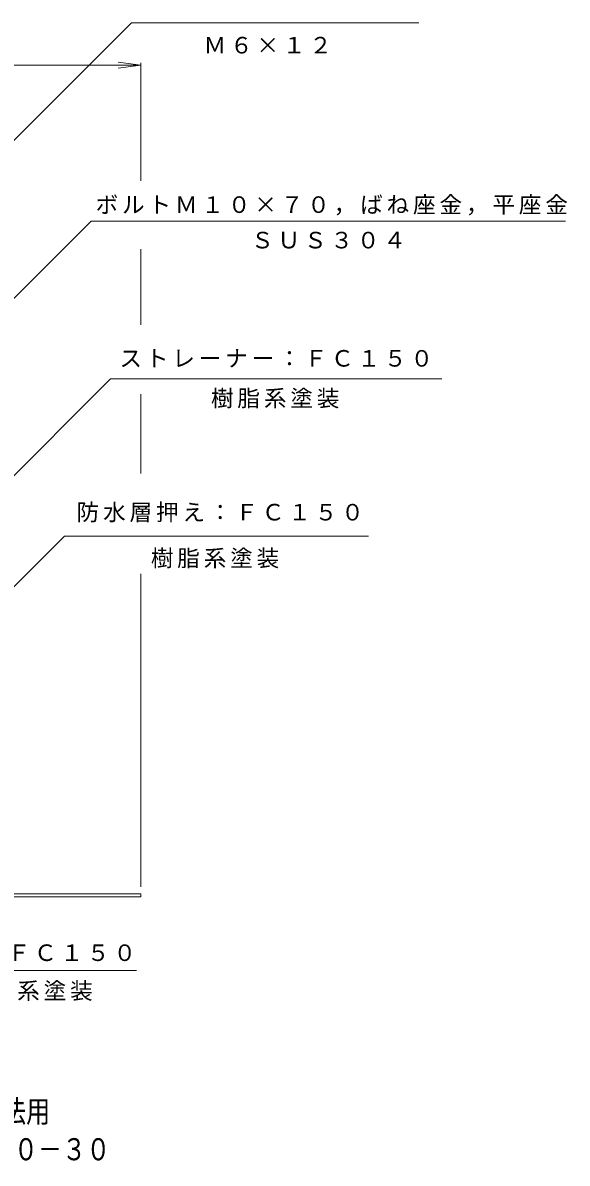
# Model space of a CAD drawing. Units: millimetres, scale not verified. Extents: x -448 to 408, y -549 to 465.
# Drawn here: x 120 to 408, y -549 to 56 of the extents above; entities that cross this region are included whole.
import ezdxf
from ezdxf.enums import TextEntityAlignment as Align

# ---------------------------------------------------------------- set-up
doc = ezdxf.new("R2010")
doc.units = ezdxf.units.MM
doc.header["$LTSCALE"] = 4
for name, color, linetype, lineweight in [('2-4__2-3_Kyo', 7, 'Continuous', 9), ('2-5__2-4_A_b', 7, 'Continuous', 9), ('2-8__2-6_B_b', 2, 'Continuous', 9)]:
    doc.layers.add(name, color=color, linetype=linetype, lineweight=lineweight)
doc.layers.add('F-4_F-4ﾚｲﾔ', color=2, linetype='Continuous')
doc.styles.add('ＭＳ ゴシック', font='')
doc.styles.get('ＭＳ ゴシック').set_extended_font_data('MS Gothic')

msp = doc.modelspace()

# ---------------------------------------------------------------- linework, layer by layer
at = {"layer": '2-4__2-3_Kyo'}
for p, q in [((-217.772, 33.43), (182.187, 33.43)), ((182.187, 33.43), (170.29, 34.996)), ((182.187, 33.43), (170.29, 31.864)), ((182.187, -27.959), (182.187, 34.63)), ((182.187, -104.465), (182.187, -64.275)), ((182.187, -183.391), (182.187, -141.265)), ((182.187, -402.822), (182.187, -236.655))]:
    msp.add_line(p, q, dxfattribs=at)
at = {"layer": '2-5__2-4_A_b'}
for p, q in [((-138.303, -259.674), (177.298, 55.927)), ((329.781, 55.927), (177.298, 55.927)), ((-115.141, -320.394), (155.922, -49.331)), ((155.922, -49.331), (407.566, -49.331)), ((-44.377, -343.668), (166.211, -133.08)), ((341.93, -133.08), (166.211, -133.08)), ((-11.891, -370.146), (141.678, -216.577)), ((303.149, -216.577), (141.678, -216.577)), ((179.974, -447.186), (61.638, -447.186))]:
    msp.add_line(p, q, dxfattribs=at)
at = {"layer": '2-8__2-6_B_b'}
for points in [[(3.687, -405.665), (6.137, -408.115), (182.187, -408.115)], [(6.8, -406.515), (182.187, -406.515), (182.187, -408.116)]]:
    msp.add_lwpolyline(points, dxfattribs=at)

# ---------------------------------------------------------------- texts
at = {"layer": '2-5__2-4_A_b', "char_height": 8.798, "attachment_point": 7, "style": 'ＭＳ ゴシック'}
for s, insert in [('\\T1.17;Ｍ６×１２', (215.536, 39.496)), ('\\T1.17;ボルトＭ１０×７０，ばね座金，平座金', (158.237, -46.292)), ('\\T1.17;ＳＵＳ３０４', (240.744, -64.005)), ('\\T1.17;ストレーナー：ＦＣ１５０', (170.883, -127.071)), ('\\T1.17;樹脂系塗装', (219.46, -148.784)), ('\\T1.17;防水層押え：ＦＣ１５０', (148.171, -209.259)), ('\\T1.17;樹脂系塗装', (187.544, -233.68)), ('\\T1.17;本体：ＦＣ１５０', (69.415, -443.117)), ('\\T1.17;樹脂系塗装', (88.547, -463.364))]:
    msp.add_mtext(s, dxfattribs=dict(at, insert=insert))
at = {"layer": 'F-4_F-4ﾚｲﾔ', "style": 'ＭＳ ゴシック', "width": 0.8}
for s, p in [('鋳鉄製ルーフドレン\u3000防水層張掛け幅100mm\u3000よこ引き用\u3000鋼製下地断熱屋根工法用', (-345.753, -531.38)), ('ねじ込み式\u3000アスファルト防水用（キャント付入隅用）\u3000\u3000ＷＨＸＡ－６－１００－３０', (-345.913, -551.483))]:
    msp.add_text(s, height=11.73, dxfattribs=at).set_placement(p, align=Align.BOTTOM_LEFT)

doc.saveas('drawing.dxf')
